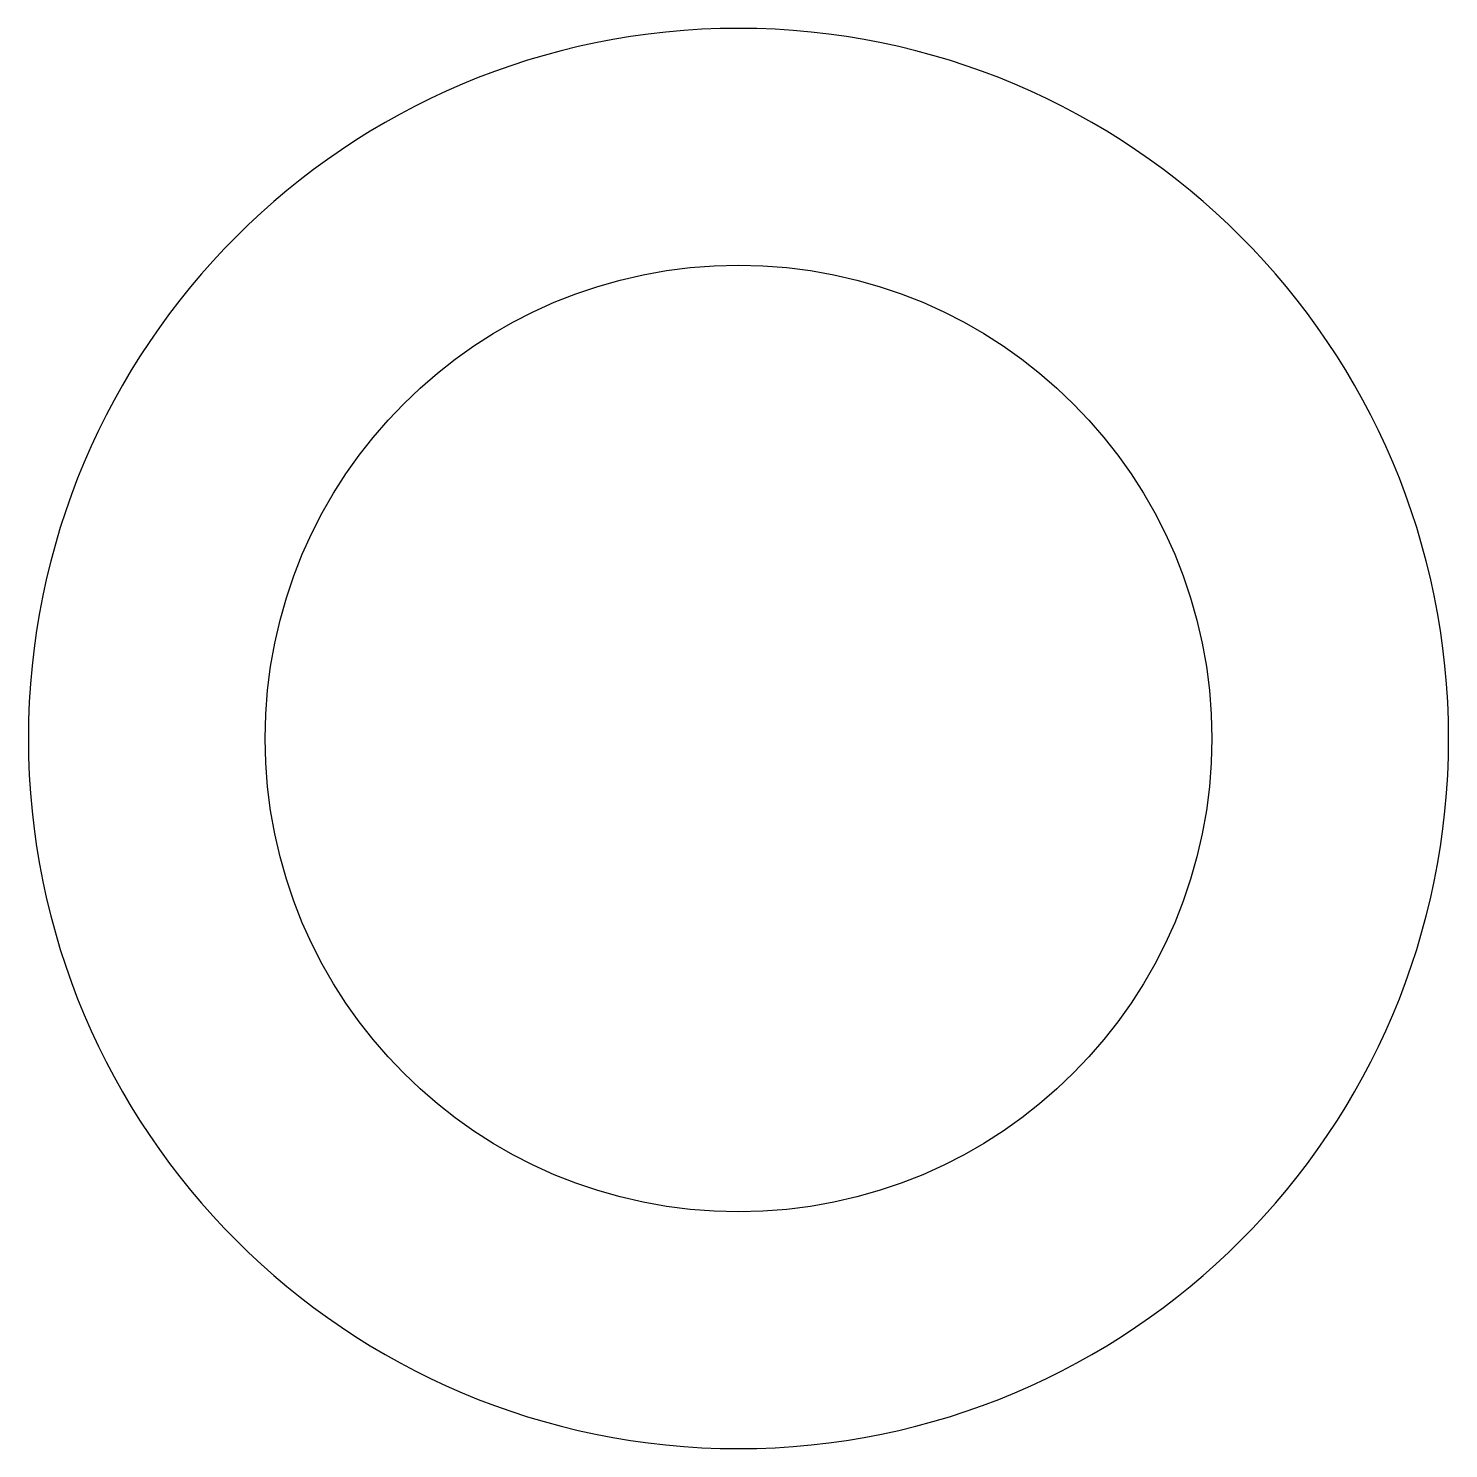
# Model space of a CAD drawing. Header units: millimetres. Extents: x -38.1 to 38.1, y -38.1 to 38.1.
import ezdxf

# ---------------------------------------------------------------- set-up
doc = ezdxf.new("R2010")
doc.units = ezdxf.units.MM
doc.layers.add('Sketch017', color=7, linetype='CONTINUOUS')

msp = doc.modelspace()

# ---------------------------------------------------------------- linework, layer by layer
at = {"layer": 'Sketch017'}
for p, q in [((0, 38.1, -76.2), (0, 38.1, 76.2)), ((0, -38.1, 76.2), (0, -38.1, -76.2))]:
    msp.add_line(p, q, dxfattribs=at)
msp.add_circle((0, 0), 25.4, dxfattribs=at)
msp.add_circle((0, 0), 25.4, dxfattribs=at)
for centre, start, end in [((0, 0, 76.2), 90, -90), ((0, 0, -76.2), -90, 90)]:
    msp.add_arc(centre, 38.1, start, end, dxfattribs=at)

doc.saveas('drawing.dxf')
